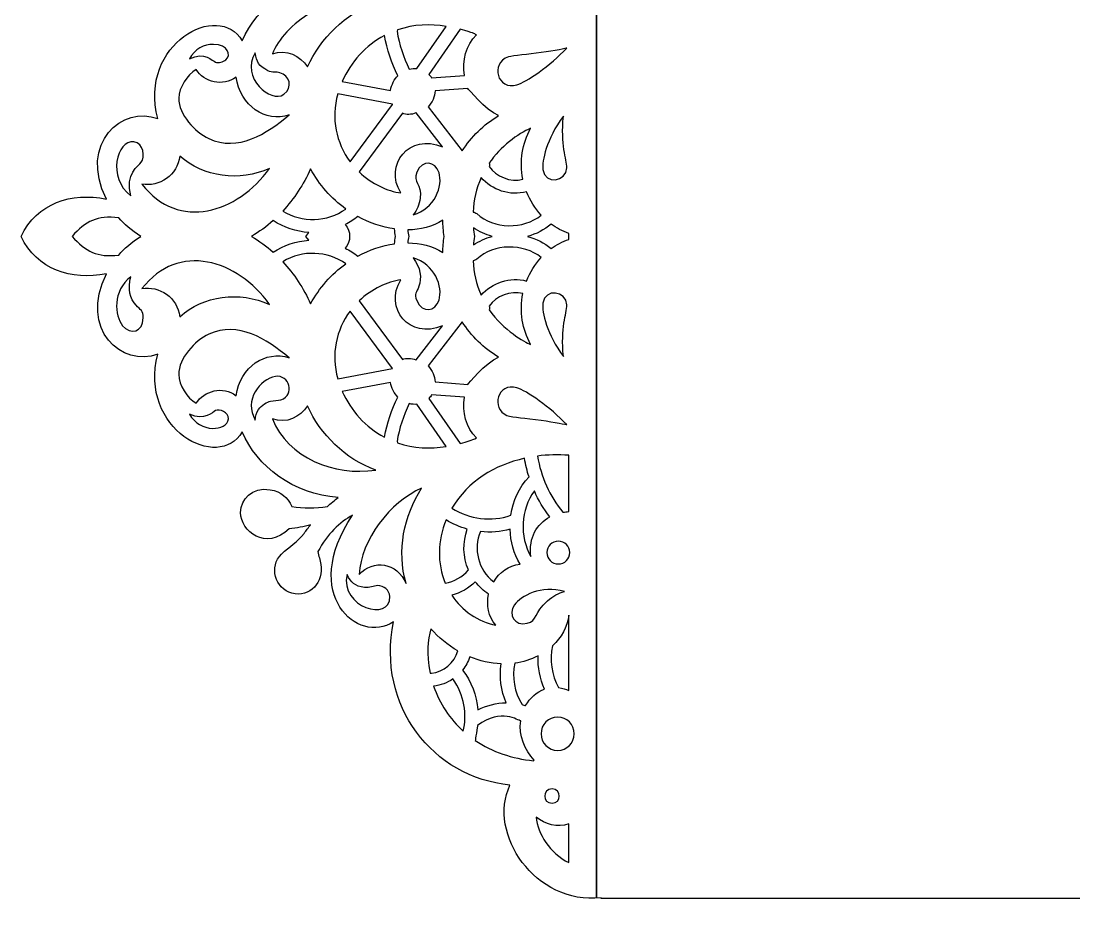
# Model space of a CAD drawing. Header units: millimetres. Extents: x -141 to 141, y -90 to 90.
# Drawn here: x -141.3 to 0.1, y -89.8 to 28.9 of the extents above; entities that cross this region are included whole.
import ezdxf
from ezdxf.lldxf.tags import DXFTag

# ---------------------------------------------------------------- set-up
doc = ezdxf.new("R2010")
doc.units = ezdxf.units.MM
doc.header["$MEASUREMENT"] = 0
doc.layers.add('layer 1', color=7, linetype='Continuous')
tags = doc.linetypes.add('New Line1', pattern=[5, 2.5, -2.5]).pattern_tags.tags
tags[6:7] = [DXFTag(74, 4), DXFTag(75, 0), DXFTag(340, '0'), DXFTag(46, 1.0), DXFTag(50, 0.0), DXFTag(44, 0.0), DXFTag(45, 0.0)]
tags[4:5] = [DXFTag(74, 4), DXFTag(75, 0), DXFTag(340, '0'), DXFTag(46, 1.0), DXFTag(50, 0.0), DXFTag(44, 0.0), DXFTag(45, 0.0)]

msp = doc.modelspace()

# ---------------------------------------------------------------- linework, layer by layer
at = {"layer": 'layer 1', "color": 250}
for points, knots in [([(130.0057, 5.0094), (133.7846, 12.5674), (127.81, 17.6449), (123.1159, 15.808), (123.1159, 15.808), (125.7325, 25.9059), (114.9033, 31.6936), (111.7847, 26.2537), (111.7847, 26.2537), (109.7911, 30.8843), (104.9059, 34.6583), (98.873, 35.0626), (98.873, 35.0626), (99.3881, 35.4401), (99.8784, 35.8563), (100.3441, 36.2832), (100.3441, 36.2832), (101.9351, 36.5196), (103.5685, 36.5407), (105.1031, 36.2585), (105.1031, 36.2585), (105.7487, 35.0308), (106.4542, 34.2794), (108.0276, 34.0254), (108.0276, 34.0254), (112.1974, 33.3516), (113.5662, 38.6609), (109.7421, 40.259), (109.7421, 40.259), (109.5304, 40.3507), (109.3223, 40.4389), (109.1106, 40.5271), (109.1106, 40.5271), (108.0558, 40.9681), (106.6447, 40.4248), (105.8898, 39.6734), (105.8898, 39.6734), (105.7487, 39.5358), (105.6111, 39.3982), (105.4735, 39.2642), (105.4735, 39.2642), (104.4681, 39.1583), (103.505, 38.9925), (102.5913, 38.7421), (102.5913, 38.7421), (102.8876, 39.116), (103.1769, 39.497), (103.4591, 39.8815), (103.4591, 39.8815), (104.3376, 41.0633), (105.4488, 41.6278), (106.5001, 42.6579), (106.5001, 42.6579), (108.1969, 44.323), (107.382, 47.3004), (105.1101, 47.9249), (105.1101, 47.9249), (102.6619, 48.5987), (100.7851, 46.3515), (101.2366, 44.0478), (101.2366, 44.0478), (101.3495, 43.4693), (101.4836, 42.9013), (101.6071, 42.3263), (101.6071, 42.3263), (100.3773, 39.9891), (98.6592, 38.3466), (96.9821, 37.4579), (96.9821, 37.4579), (103.9661, 47.9954), (96.3295, 54.9966), (91.4682, 51.756), (91.4682, 51.756), (93.7278, 63.0548), (86.1945, 72.6877), (75.8225, 73.6847), (75.8225, 73.6847), (78.8268, 80.1292), (72.5417, 89.7812), (63.5917, 88.833), (63.5917, 88.833), (63.5917, 88.833), (63.5917, 88.9), (63.5917, 88.9), (63.5917, 88.9), (63.5917, 88.9), (-63.4083, 88.9), (-63.4083, 88.9), (-63.4083, 88.9), (-63.4083, 88.9), (-63.4083, 88.833), (-63.4083, 88.833), (-63.4083, 88.833), (-72.4334, 89.789), (-78.6102, 80.0587), (-75.6391, 73.6847), (-75.6391, 73.6847), (-86.1522, 72.674), (-93.52, 62.932), (-91.2848, 51.756), (-91.2848, 51.756), (-96.0656, 54.9427), (-103.8546, 48.1037), (-96.7987, 37.4579), (-96.7987, 37.4579), (-98.4747, 38.3462), (-100.1917, 39.9852), (-101.4236, 42.3263), (-101.4236, 42.3263), (-101.3001, 42.9013), (-101.1661, 43.4693), (-101.0532, 44.0478), (-101.0532, 44.0478), (-100.6016, 46.3515), (-102.4784, 48.5987), (-104.9267, 47.9249), (-104.9267, 47.9249), (-107.1985, 47.3004), (-108.0135, 44.323), (-106.3166, 42.6579), (-106.3166, 42.6579), (-105.2654, 41.6278), (-104.1541, 41.0633), (-103.2757, 39.8815), (-103.2757, 39.8815), (-102.9935, 39.497), (-102.7042, 39.116), (-102.4079, 38.7421), (-102.4079, 38.7421), (-103.3216, 38.9925), (-104.2846, 39.1583), (-105.2901, 39.2642), (-105.2901, 39.2642), (-105.4276, 39.3982), (-105.5652, 39.5358), (-105.7063, 39.6734), (-105.7063, 39.6734), (-106.4613, 40.4248), (-107.8724, 40.9681), (-108.9272, 40.5271), (-108.9272, 40.5271), (-113.9075, 38.4517), (-111.7388, 33.3961), (-107.8442, 34.0254), (-107.8442, 34.0254), (-106.2708, 34.2794), (-105.5652, 35.0308), (-104.9196, 36.2585), (-104.9196, 36.2585), (-103.3851, 36.5407), (-101.7517, 36.5196), (-100.1607, 36.2832), (-100.1607, 36.2832), (-99.695, 35.8563), (-99.2046, 35.4401), (-98.6896, 35.0626), (-98.6896, 35.0626), (-104.7009, 34.6597), (-109.6008, 30.9005), (-111.6013, 26.2537), (-111.6013, 26.2537), (-114.7214, 31.6957), (-125.5491, 25.9076), (-122.9324, 15.808), (-122.9324, 15.808), (-127.6187, 17.6421), (-133.6062, 12.5769), (-129.8222, 5.0094), (-129.8222, 5.0094), (-134.5828, 5.9616), (-139.1047, 4.475), (-141.2875, 0), (-141.2875, 0), (-139.0913, -4.4866), (-134.5714, -5.9595), (-129.8222, -5.0094), (-129.8222, -5.0094), (-133.5906, -12.5462), (-127.6464, -17.653), (-122.9324, -15.808), (-122.9324, -15.808), (-125.5485, -25.9059), (-114.7203, -31.6939), (-111.6013, -26.2537), (-111.6013, -26.2537), (-109.6141, -30.8702), (-104.7394, -34.6569), (-98.6896, -35.0626), (-98.6896, -35.0626), (-99.2046, -35.4401), (-99.695, -35.8563), (-100.1607, -36.2832), (-100.1607, -36.2832), (-101.7517, -36.5196), (-103.3851, -36.5407), (-104.9196, -36.2585), (-104.9196, -36.2585), (-105.5652, -35.0308), (-106.2708, -34.2794), (-107.8442, -34.0254), (-107.8442, -34.0254), (-110.3026, -33.6282), (-111.7874, -35.3106), (-111.8084, -37.0861), (-111.8084, -37.0861), (-111.8377, -39.5679), (-108.3987, -42.2942), (-105.2901, -39.2642), (-105.2901, -39.2642), (-104.2846, -39.1583), (-103.3216, -38.9925), (-102.4079, -38.7421), (-102.4079, -38.7421), (-102.7042, -39.116), (-102.9935, -39.497), (-103.2757, -39.8815), (-103.2757, -39.8815), (-104.1541, -41.0633), (-105.2654, -41.6278), (-106.3166, -42.6579), (-106.3166, -42.6579), (-108.0135, -44.323), (-107.1985, -47.3004), (-104.9267, -47.9249), (-104.9267, -47.9249), (-102.4784, -48.5987), (-100.6016, -46.3515), (-101.0532, -44.0478), (-101.0532, -44.0478), (-101.1661, -43.4693), (-101.3001, -42.9013), (-101.4236, -42.3263), (-101.4236, -42.3263), (-100.1938, -39.9895), (-98.4751, -38.3466), (-96.7987, -37.4579), (-96.7987, -37.4579), (-103.8652, -48.1199), (-96.037, -54.9246), (-91.2848, -51.756), (-91.2848, -51.756), (-93.5454, -63.0583), (-86.0086, -72.6881), (-75.6391, -73.6847), (-75.6391, -73.6847), (-78.6959, -80.2429), (-72.245, -89.7693), (-63.4083, -88.833), (-63.4083, -88.833), (-63.4083, -88.833), (-63.4083, -88.9), (-63.4083, -88.9), (-63.4083, -88.9), (-63.4083, -88.9), (63.5917, -88.9), (63.5917, -88.9), (63.5917, -88.9), (63.5917, -88.9), (63.5917, -88.833), (63.5917, -88.833), (63.5917, -88.833), (72.5745, -89.7847), (78.8137, -80.1025), (75.8225, -73.6847), (75.8225, -73.6847), (86.336, -72.6743), (93.7031, -62.9324), (91.4682, -51.756), (91.4682, -51.756), (96.2466, -54.942), (104.0391, -48.1058), (96.9821, -37.4579), (96.9821, -37.4579), (98.6582, -38.3466), (100.3752, -39.9856), (101.6071, -42.3263), (101.6071, -42.3263), (101.4836, -42.9013), (101.3495, -43.4693), (101.2366, -44.0478), (101.2366, -44.0478), (100.7851, -46.3515), (102.6619, -48.5987), (105.1101, -47.9249), (105.1101, -47.9249), (107.382, -47.3004), (108.1969, -44.323), (106.5001, -42.6579), (106.5001, -42.6579), (105.4488, -41.6278), (104.3376, -41.0633), (103.4591, -39.8815), (103.4591, -39.8815), (103.1769, -39.497), (102.8876, -39.116), (102.5913, -38.7421), (102.5913, -38.7421), (103.505, -38.9925), (104.4681, -39.1583), (105.4735, -39.2642), (105.4735, -39.2642), (105.6111, -39.3982), (105.7487, -39.5358), (105.8898, -39.6734), (105.8898, -39.6734), (106.6447, -40.4248), (108.0558, -40.9681), (109.1106, -40.5271), (109.1106, -40.5271), (109.3223, -40.4389), (109.5304, -40.3507), (109.7421, -40.259), (109.7421, -40.259), (113.5662, -38.6609), (112.1974, -33.3516), (108.0276, -34.0254), (108.0276, -34.0254), (106.4542, -34.2794), (105.7487, -35.0308), (105.1031, -36.2585), (105.1031, -36.2585), (103.5685, -36.5407), (101.9351, -36.5196), (100.3441, -36.2832), (100.3441, -36.2832), (99.8784, -35.8563), (99.3881, -35.4401), (98.873, -35.0626), (98.873, -35.0626), (104.8953, -34.6587), (109.7876, -30.8927), (111.7847, -26.2537), (111.7847, -26.2537), (114.9142, -31.713), (125.7237, -25.8727), (123.1159, -15.808), (123.1159, -15.808), (127.8033, -17.6428), (133.7889, -12.5758), (130.0057, -5.0094), (130.0057, -5.0094), (134.802, -5.969), (139.2975, -4.4559), (141.4709, 0), (141.4709, 0), (139.2798, 4.4753), (134.7354, 5.9552), (130.0057, 5.0094)], [0, 0, 0, 0, 0.01136364, 0.01136364, 0.01136364, 0.01136364, 0.02272727, 0.02272727, 0.02272727, 0.02272727, 0.03409091, 0.03409091, 0.03409091, 0.03409091, 0.04545455, 0.04545455, 0.04545455, 0.04545455, 0.05681818, 0.05681818, 0.05681818, 0.05681818, 0.06818182, 0.06818182, 0.06818182, 0.06818182, 0.07954545, 0.07954545, 0.07954545, 0.07954545, 0.09090909, 0.09090909, 0.09090909, 0.09090909, 0.10227273, 0.10227273, 0.10227273, 0.10227273, 0.11363636, 0.11363636, 0.11363636, 0.11363636, 0.125, 0.125, 0.125, 0.125, 0.13636364, 0.13636364, 0.13636364, 0.13636364, 0.14772727, 0.14772727, 0.14772727, 0.14772727, 0.15909091, 0.15909091, 0.15909091, 0.15909091, 0.17045455, 0.17045455, 0.17045455, 0.17045455, 0.18181818, 0.18181818, 0.18181818, 0.18181818, 0.19318182, 0.19318182, 0.19318182, 0.19318182, 0.20454545, 0.20454545, 0.20454545, 0.20454545, 0.21590909, 0.21590909, 0.21590909, 0.21590909, 0.22727273, 0.22727273, 0.22727273, 0.22727273, 0.23863636, 0.23863636, 0.23863636, 0.23863636, 0.25, 0.25, 0.25, 0.25, 0.26136364, 0.26136364, 0.26136364, 0.26136364, 0.27272727, 0.27272727, 0.27272727, 0.27272727, 0.28409091, 0.28409091, 0.28409091, 0.28409091, 0.29545455, 0.29545455, 0.29545455, 0.29545455, 0.30681818, 0.30681818, 0.30681818, 0.30681818, 0.31818182, 0.31818182, 0.31818182, 0.31818182, 0.32954545, 0.32954545, 0.32954545, 0.32954545, 0.34090909, 0.34090909, 0.34090909, 0.34090909, 0.35227273, 0.35227273, 0.35227273, 0.35227273, 0.36363636, 0.36363636, 0.36363636, 0.36363636, 0.375, 0.375, 0.375, 0.375, 0.38636364, 0.38636364, 0.38636364, 0.38636364, 0.39772727, 0.39772727, 0.39772727, 0.39772727, 0.40909091, 0.40909091, 0.40909091, 0.40909091, 0.42045455, 0.42045455, 0.42045455, 0.42045455, 0.43181818, 0.43181818, 0.43181818, 0.43181818, 0.44318182, 0.44318182, 0.44318182, 0.44318182, 0.45454545, 0.45454545, 0.45454545, 0.45454545, 0.46590909, 0.46590909, 0.46590909, 0.46590909, 0.47727273, 0.47727273, 0.47727273, 0.47727273, 0.48863636, 0.48863636, 0.48863636, 0.48863636, 0.5, 0.5, 0.5, 0.5, 0.51136364, 0.51136364, 0.51136364, 0.51136364, 0.52272727, 0.52272727, 0.52272727, 0.52272727, 0.53409091, 0.53409091, 0.53409091, 0.53409091, 0.54545455, 0.54545455, 0.54545455, 0.54545455, 0.55681818, 0.55681818, 0.55681818, 0.55681818, 0.56818182, 0.56818182, 0.56818182, 0.56818182, 0.57954545, 0.57954545, 0.57954545, 0.57954545, 0.59090909, 0.59090909, 0.59090909, 0.59090909, 0.60227273, 0.60227273, 0.60227273, 0.60227273, 0.61363636, 0.61363636, 0.61363636, 0.61363636, 0.625, 0.625, 0.625, 0.625, 0.63636364, 0.63636364, 0.63636364, 0.63636364, 0.64772727, 0.64772727, 0.64772727, 0.64772727, 0.65909091, 0.65909091, 0.65909091, 0.65909091, 0.67045455, 0.67045455, 0.67045455, 0.67045455, 0.68181818, 0.68181818, 0.68181818, 0.68181818, 0.69318182, 0.69318182, 0.69318182, 0.69318182, 0.70454545, 0.70454545, 0.70454545, 0.70454545, 0.71590909, 0.71590909, 0.71590909, 0.71590909, 0.72727273, 0.72727273, 0.72727273, 0.72727273, 0.73863636, 0.73863636, 0.73863636, 0.73863636, 0.75, 0.75, 0.75, 0.75, 0.76136364, 0.76136364, 0.76136364, 0.76136364, 0.77272727, 0.77272727, 0.77272727, 0.77272727, 0.78409091, 0.78409091, 0.78409091, 0.78409091, 0.79545455, 0.79545455, 0.79545455, 0.79545455, 0.80681818, 0.80681818, 0.80681818, 0.80681818, 0.81818182, 0.81818182, 0.81818182, 0.81818182, 0.82954545, 0.82954545, 0.82954545, 0.82954545, 0.84090909, 0.84090909, 0.84090909, 0.84090909, 0.85227273, 0.85227273, 0.85227273, 0.85227273, 0.86363636, 0.86363636, 0.86363636, 0.86363636, 0.875, 0.875, 0.875, 0.875, 0.88636364, 0.88636364, 0.88636364, 0.88636364, 0.89772727, 0.89772727, 0.89772727, 0.89772727, 0.90909091, 0.90909091, 0.90909091, 0.90909091, 0.92045455, 0.92045455, 0.92045455, 0.92045455, 0.93181818, 0.93181818, 0.93181818, 0.93181818, 0.94318182, 0.94318182, 0.94318182, 0.94318182, 0.95454545, 0.95454545, 0.95454545, 0.95454545, 0.96590909, 0.96590909, 0.96590909, 0.96590909, 0.97727273, 0.97727273, 0.97727273, 0.97727273, 1, 1, 1, 1]), ([(-102.3197, 30.039), (-99.4629, 31.5613), (-95.7742, 31.7126), (-93.659, 31.3796), (-93.659, 31.3796), (-97.7896, 29.9043), (-101.0659, 26.6291), (-102.8277, 22.7471), (-102.8277, 22.7471), (-103.8049, 24.2782), (-105.6711, 25.2166), (-107.5337, 24.5075), (-107.5337, 24.5075), (-106.7683, 26.4238), (-104.854, 28.6875), (-102.3197, 30.039)], [0, 0, 0, 0, 0.2, 0.2, 0.2, 0.2, 0.4, 0.4, 0.4, 0.4, 0.6, 0.6, 0.6, 0.6, 1, 1, 1, 1]), ([(-90.7415, 27.7213), (-88.5155, 28.4833), (-86.3424, 28.5503), (-84.1975, 28.2046), (-84.1975, 28.2046), (-84.1975, 28.2046), (-88.1239, 22.5531), (-88.1239, 22.5531), (-88.1239, 22.5531), (-88.4696, 22.5813), (-88.8224, 22.5496), (-89.1611, 22.4614), (-89.1611, 22.4614), (-89.9583, 24.063), (-90.5087, 25.7845), (-90.7979, 27.5378), (-90.7979, 27.5378), (-90.7979, 27.5378), (-90.7415, 27.7213), (-90.7415, 27.7213)], [0, 0, 0, 0, 0.16666667, 0.16666667, 0.16666667, 0.16666667, 0.33333333, 0.33333333, 0.33333333, 0.33333333, 0.5, 0.5, 0.5, 0.5, 0.66666667, 0.66666667, 0.66666667, 0.66666667, 1, 1, 1, 1]), ([(-90.6921, 21.5724), (-91.1359, 21.1293), (-91.5571, 20.3817), (-91.6869, 19.6039), (-91.6869, 19.6039), (-91.6869, 19.6039), (-98.1534, 20.8104), (-98.1534, 20.8104), (-98.1534, 20.8104), (-97.0174, 23.4209), (-95.0278, 25.6434), (-92.4913, 26.9699), (-92.4913, 26.9699), (-92.1597, 25.0966), (-91.5494, 23.2692), (-90.6921, 21.5724)], [0, 0, 0, 0, 0.2, 0.2, 0.2, 0.2, 0.4, 0.4, 0.4, 0.4, 0.6, 0.6, 0.6, 0.6, 1, 1, 1, 1]), ([(-81.7492, 21.6076), (-81.7492, 21.6076), (-86.1589, 21.2866), (-86.1589, 21.2866), (-86.1589, 21.2866), (-86.2647, 21.4559), (-86.3847, 21.6112), (-86.5223, 21.7593), (-86.5223, 21.7593), (-86.5223, 21.7593), (-82.3172, 27.8095), (-82.3172, 27.8095), (-82.3172, 27.8095), (-80.4443, 27.3135), (-80.4933, 27.238), (-80.1405, 27.0616), (-80.1405, 27.0616), (-81.5234, 25.6999), (-82.0843, 23.5867), (-81.7492, 21.6076)], [0, 0, 0, 0, 0.16666667, 0.16666667, 0.16666667, 0.16666667, 0.33333333, 0.33333333, 0.33333333, 0.33333333, 0.5, 0.5, 0.5, 0.5, 0.66666667, 0.66666667, 0.66666667, 0.66666667, 1, 1, 1, 1]), ([(-115.4654, 25.7799), (-113.467, 25.7679), (-113.0288, 24.3381), (-113.7779, 23.7141), (-113.7779, 23.7141), (-114.1195, 23.429), (-114.7917, 23.2332), (-115.1894, 23.4019), (-115.1894, 23.4019), (-115.5803, 23.5719), (-116.6457, 24.8518), (-118.6578, 23.8559), (-118.6578, 23.8559), (-118.0024, 25.1481), (-116.6894, 25.8046), (-115.4654, 25.7799)], [0, 0, 0, 0, 0.2, 0.2, 0.2, 0.2, 0.4, 0.4, 0.4, 0.4, 0.6, 0.6, 0.6, 0.6, 1, 1, 1, 1]), ([(-109.8412, 24.6595), (-109.6934, 23.4061), (-109.3613, 22.8646), (-108.1536, 22.25), (-108.1536, 22.25), (-107.5461, 21.9601), (-106.98, 22.0948), (-106.5441, 21.9848), (-106.5441, 21.9848), (-105.2124, 21.6673), (-104.7514, 19.9912), (-105.9889, 19.0782), (-105.9889, 19.0782), (-107.7487, 17.8022), (-111.8463, 21.3201), (-109.8412, 24.6595)], [0, 0, 0, 0, 0.2, 0.2, 0.2, 0.2, 0.4, 0.4, 0.4, 0.4, 0.6, 0.6, 0.6, 0.6, 1, 1, 1, 1]), ([(-74.6965, 20.3426), (-77.3112, 19.546), (-78.3742, 23.2459), (-75.8426, 24.1053), (-75.8426, 24.1053), (-75.1558, 24.3078), (-73.2222, 24.4316), (-71.429, 24.6909), (-71.429, 24.6909), (-69.6383, 24.9305), (-68.0011, 25.2776), (-68.0011, 25.2776), (-68.0011, 25.2776), (-70.2282, 22.9464), (-73.4572, 20.7059), (-74.6965, 20.3426)], [0, 0, 0, 0, 0.2, 0.2, 0.2, 0.2, 0.4, 0.4, 0.4, 0.4, 0.6, 0.6, 0.6, 0.6, 1, 1, 1, 1]), ([(-117.7819, 22.412), (-116.7448, 20.7433), (-114.1801, 20.0237), (-112.402, 21.3995), (-112.402, 21.3995), (-111.8842, 17.5415), (-108.4582, 15.2425), (-105.2901, 16.3054), (-105.2901, 16.3054), (-108.3699, 13.7442), (-112.1128, 11.3136), (-116.0885, 13.141), (-116.0885, 13.141), (-117.9371, 13.9912), (-120.1631, 16.3759), (-120.1102, 18.5526), (-120.1102, 18.5526), (-120.0784, 19.9845), (-118.9838, 21.7135), (-117.7819, 22.412)], [0, 0, 0, 0, 0.16666667, 0.16666667, 0.16666667, 0.16666667, 0.33333333, 0.33333333, 0.33333333, 0.33333333, 0.5, 0.5, 0.5, 0.5, 0.66666667, 0.66666667, 0.66666667, 0.66666667, 1, 1, 1, 1]), ([(-85.7003, 19.5509), (-85.7003, 19.5509), (-81.2871, 19.872), (-81.2871, 19.872), (-81.2871, 19.872), (-81.2871, 19.872), (-78.9622, 16.9651), (-77.1701, 16.2137), (-77.1701, 16.2137), (-79.1796, 15.0079), (-80.845, 13.3629), (-82.0561, 11.4688), (-82.0561, 11.4688), (-82.0561, 11.4688), (-86.6352, 17.4061), (-86.6352, 17.4061), (-86.6352, 17.4061), (-86.0577, 17.9733), (-85.7116, 18.7635), (-85.7003, 19.5509)], [0, 0, 0, 0, 0.16666667, 0.16666667, 0.16666667, 0.16666667, 0.33333333, 0.33333333, 0.33333333, 0.33333333, 0.5, 0.5, 0.5, 0.5, 0.66666667, 0.66666667, 0.66666667, 0.66666667, 1, 1, 1, 1]), ([(-91.4224, 17.7518), (-91.4153, 17.7447), (-91.4118, 17.7377), (-91.4082, 17.7271), (-91.4082, 17.7271), (-91.4082, 17.7271), (-97.0986, 10.0259), (-97.0986, 10.0259), (-97.0986, 10.0259), (-98.975, 12.5769), (-99.6982, 15.7984), (-98.7531, 19.1206), (-98.7531, 19.1206), (-98.7531, 19.1206), (-91.4224, 17.7518), (-91.4224, 17.7518)], [0, 0, 0, 0, 0.2, 0.2, 0.2, 0.2, 0.4, 0.4, 0.4, 0.4, 0.6, 0.6, 0.6, 0.6, 1, 1, 1, 1]), ([(-84.7019, 12.005), (-89.1282, 13.9506), (-92.6296, 9.5716), (-90.2829, 5.842), (-90.2829, 5.842), (-92.0295, 6.0597), (-94.2128, 7.0422), (-95.9026, 8.6678), (-95.9026, 8.6678), (-95.9026, 8.6678), (-90.0853, 16.5382), (-90.0853, 16.5382), (-90.0853, 16.5382), (-89.5315, 16.323), (-88.8929, 16.316), (-88.2756, 16.5735), (-88.2756, 16.5735), (-88.265, 16.577), (-88.2509, 16.5841), (-88.2403, 16.5947), (-88.2403, 16.5947), (-88.2403, 16.5947), (-84.7019, 12.005), (-84.7019, 12.005)], [0, 0, 0, 0, 0.14285714, 0.14285714, 0.14285714, 0.14285714, 0.28571429, 0.28571429, 0.28571429, 0.28571429, 0.42857143, 0.42857143, 0.42857143, 0.42857143, 0.57142857, 0.57142857, 0.57142857, 0.57142857, 0.71428571, 0.71428571, 0.71428571, 0.71428571, 1, 1, 1, 1]), ([(-68.0011, 9.1885), (-68.0628, 7.3716), (-70.9203, 6.8771), (-71.2184, 8.9796), (-71.2184, 8.9796), (-71.3472, 10.0676), (-70.7933, 13.0528), (-68.4636, 16.1301), (-68.4636, 16.1301), (-68.8358, 12.2523), (-68.0395, 10.4232), (-68.0011, 9.1885)], [0, 0, 0, 0, 0.25, 0.25, 0.25, 0.25, 0.5, 0.5, 0.5, 0.5, 1, 1, 1, 1]), ([(-78.4225, 9.8566), (-76.9588, 11.9856), (-74.5158, 13.8405), (-72.8768, 14.5098), (-72.8768, 14.5098), (-73.9803, 12.4859), (-74.3797, 10.0718), (-73.8999, 7.687), (-73.8999, 7.687), (-75.5541, 7.2249), (-77.4919, 8.0162), (-78.4366, 9.3733), (-78.4366, 9.3733), (-78.3872, 9.5321), (-78.3802, 9.6979), (-78.4225, 9.8566)], [0, 0, 0, 0, 0.2, 0.2, 0.2, 0.2, 0.4, 0.4, 0.4, 0.4, 0.6, 0.6, 0.6, 0.6, 1, 1, 1, 1]), ([(-126.1462, 12.7085), (-124.792, 12.5861), (-124.6167, 10.5608), (-125.1434, 9.9572), (-125.1434, 9.9572), (-125.4815, 9.5342), (-127.3853, 8.3347), (-126.5524, 5.4367), (-126.5524, 5.4367), (-129.7763, 7.886), (-128.4456, 12.9374), (-126.1462, 12.7085)], [0, 0, 0, 0, 0.25, 0.25, 0.25, 0.25, 0.5, 0.5, 0.5, 0.5, 1, 1, 1, 1]), ([(-119.9691, 10.7879), (-116.8271, 7.9199), (-111.9185, 7.3201), (-107.936, 9.1334), (-107.936, 9.1334), (-112.1824, 3.132), (-120.148, 0.6442), (-125.0563, 7.0168), (-125.0563, 7.0168), (-122.7596, 6.5687), (-120.2655, 8.2197), (-119.9691, 10.7879)], [0, 0, 0, 0, 0.25, 0.25, 0.25, 0.25, 0.5, 0.5, 0.5, 0.5, 1, 1, 1, 1]), ([(-88.1468, 8.6064), (-87.3601, 10.4295), (-85.6551, 10.0725), (-85.1623, 8.5542), (-85.1623, 8.5542), (-84.624, 6.8118), (-85.7116, 3.6848), (-88.6499, 2.8896), (-88.6499, 2.8896), (-88.1426, 3.5366), (-87.7831, 4.2393), (-87.6931, 5.1195), (-87.6931, 5.1195), (-87.4582, 7.1138), (-88.7201, 7.233), (-88.1468, 8.6064)], [0, 0, 0, 0, 0.2, 0.2, 0.2, 0.2, 0.4, 0.4, 0.4, 0.4, 0.6, 0.6, 0.6, 0.6, 1, 1, 1, 1]), ([(-97.663, 3.6759), (-100.2358, 1.9071), (-103.5138, 1.8179), (-106.1508, 3.3973), (-106.1508, 3.3973), (-104.6233, 5.0483), (-103.3604, 6.9779), (-102.4043, 9.0523), (-102.4043, 9.0523), (-101.2543, 6.9356), (-99.6315, 5.0871), (-97.663, 3.6759)], [0, 0, 0, 0, 0.25, 0.25, 0.25, 0.25, 0.5, 0.5, 0.5, 0.5, 1, 1, 1, 1]), ([(-80.1017, 3.0515), (-80.2428, 3.1821), (-80.4192, 3.2526), (-80.5991, 3.2703), (-80.5991, 3.2703), (-80.5215, 4.8578), (-80.1582, 6.4311), (-79.5161, 7.8881), (-79.5161, 7.8881), (-78.0859, 6.2406), (-75.6183, 5.3679), (-73.4095, 5.9937), (-73.4095, 5.9937), (-72.9544, 4.826), (-72.2877, 3.7465), (-71.434, 2.8363), (-71.434, 2.8363), (-73.8858, 0.9066), (-77.7593, 0.949), (-80.1017, 3.0515)], [0, 0, 0, 0, 0.16666667, 0.16666667, 0.16666667, 0.16666667, 0.33333333, 0.33333333, 0.33333333, 0.33333333, 0.5, 0.5, 0.5, 0.5, 0.66666667, 0.66666667, 0.66666667, 0.66666667, 1, 1, 1, 1]), ([(-134.433, 0), (-132.6414, 2.0387), (-131.056, 2.8501), (-128.1642, 2.5047), (-128.1642, 2.5047), (-127.4568, 1.6626), (-126.4366, 0.7581), (-125.2185, 0), (-125.2185, 0), (-126.4336, -0.7567), (-127.456, -1.6619), (-128.1642, -2.5047), (-128.1642, -2.5047), (-131.0528, -2.8497), (-132.6393, -2.0412), (-134.433, 0)], [0, 0, 0, 0, 0.2, 0.2, 0.2, 0.2, 0.4, 0.4, 0.4, 0.4, 0.6, 0.6, 0.6, 0.6, 1, 1, 1, 1]), ([(-102.6442, 0.5256), (-102.6442, 0.5256), (-103.0358, 0), (-103.0358, 0), (-103.0358, 0), (-103.0358, 0), (-102.6442, -0.5256), (-102.6442, -0.5256), (-102.6442, -0.5256), (-104.3446, -0.6209), (-106.0167, -1.1783), (-107.4385, -2.1202), (-107.4385, -2.1202), (-108.3381, -1.3159), (-109.3082, -0.6032), (-110.3453, 0), (-110.3453, 0), (-109.3082, 0.6033), (-108.3381, 1.3159), (-107.4385, 2.1202), (-107.4385, 2.1202), (-106.0167, 1.1783), (-104.3446, 0.6209), (-102.6442, 0.5256)], [0, 0, 0, 0, 0.14285714, 0.14285714, 0.14285714, 0.14285714, 0.28571429, 0.28571429, 0.28571429, 0.28571429, 0.42857143, 0.42857143, 0.42857143, 0.42857143, 0.57142857, 0.57142857, 0.57142857, 0.57142857, 0.71428571, 0.71428571, 0.71428571, 0.71428571, 1, 1, 1, 1]), ([(-97.7477, 1.5804), (-97.1515, 1.8874), (-96.587, 2.2472), (-96.0684, 2.6705), (-96.0684, 2.6705), (-94.5085, 1.8048), (-92.8603, 1.2256), (-91.1296, 0.9913), (-91.1296, 0.9913), (-91.1154, 0.6597), (-91.0766, 0.3281), (-91.0202, 0), (-91.0202, 0), (-91.0766, -0.3281), (-91.1154, -0.6597), (-91.1296, -0.9913), (-91.1296, -0.9913), (-92.8532, -1.2248), (-94.5018, -1.8013), (-96.0684, -2.6705), (-96.0684, -2.6705), (-96.587, -2.2472), (-97.1515, -1.8874), (-97.7477, -1.5804), (-97.7477, -1.5804), (-96.9765, -0.6745), (-96.9747, 0.6724), (-97.7477, 1.5804)], [0, 0, 0, 0, 0.125, 0.125, 0.125, 0.125, 0.25, 0.25, 0.25, 0.25, 0.375, 0.375, 0.375, 0.375, 0.5, 0.5, 0.5, 0.5, 0.625, 0.625, 0.625, 0.625, 0.75, 0.75, 0.75, 0.75, 1, 1, 1, 1]), ([(-89.3551, -0.8714), (-89.3339, -0.5786), (-89.2881, -0.2857), (-89.221, 0), (-89.221, 0), (-89.2881, 0.2858), (-89.3339, 0.5786), (-89.3551, 0.8714), (-89.3551, 0.8714), (-87.69, 0.8855), (-86.0531, 1.2771), (-84.6631, 2.1731), (-84.6631, 2.1731), (-84.649, 1.4464), (-84.5891, 0.7197), (-84.4832, 0), (-84.4832, 0), (-84.5891, -0.7197), (-84.649, -1.4464), (-84.6631, -2.1731), (-84.6631, -2.1731), (-86.0531, -1.2771), (-87.69, -0.8855), (-89.3551, -0.8714)], [0, 0, 0, 0, 0.14285714, 0.14285714, 0.14285714, 0.14285714, 0.28571429, 0.28571429, 0.28571429, 0.28571429, 0.42857143, 0.42857143, 0.42857143, 0.42857143, 0.57142857, 0.57142857, 0.57142857, 0.57142857, 0.71428571, 0.71428571, 0.71428571, 0.71428571, 1, 1, 1, 1]), ([(-70.1005, -1.6475), (-71.0212, -0.8643), (-72.1148, -0.314), (-73.2825, 0), (-73.2825, 0), (-72.1148, 0.314), (-71.0212, 0.8643), (-70.1005, 1.6475), (-70.1005, 1.6475), (-69.3879, 1.1289), (-68.5941, 0.7056), (-67.7333, 0.4057), (-67.7333, 0.4057), (-67.7333, 0.4057), (-67.7333, -0.4057), (-67.7333, -0.4057), (-67.7333, -0.4057), (-68.5941, -0.7056), (-69.3879, -1.1289), (-70.1005, -1.6475)], [0, 0, 0, 0, 0.16666667, 0.16666667, 0.16666667, 0.16666667, 0.33333333, 0.33333333, 0.33333333, 0.33333333, 0.5, 0.5, 0.5, 0.5, 0.66666667, 0.66666667, 0.66666667, 0.66666667, 1, 1, 1, 1]), ([(-80.5497, 1.1571), (-79.7877, 0.6279), (-78.934, 0.2434), (-78.038, 0), (-78.038, 0), (-78.934, -0.2434), (-79.7877, -0.6279), (-80.5497, -1.1571), (-80.5497, -1.1571), (-80.5109, -0.7691), (-80.458, -0.3845), (-80.3839, 0), (-80.3839, 0), (-80.458, 0.3845), (-80.5109, 0.7691), (-80.5497, 1.1571)], [0, 0, 0, 0, 0.2, 0.2, 0.2, 0.2, 0.4, 0.4, 0.4, 0.4, 0.6, 0.6, 0.6, 0.6, 1, 1, 1, 1]), ([(-125.0563, -7.0167), (-120.1787, -0.6844), (-112.1995, -3.108), (-107.936, -9.1334), (-107.936, -9.1334), (-111.9245, -7.3173), (-116.8313, -7.9237), (-119.9691, -10.7879), (-119.9691, -10.7879), (-120.2655, -8.2197), (-122.7596, -6.5687), (-125.0563, -7.0167)], [0, 0, 0, 0, 0.25, 0.25, 0.25, 0.25, 0.5, 0.5, 0.5, 0.5, 1, 1, 1, 1]), ([(-73.4095, -5.9937), (-75.6183, -5.3679), (-78.0859, -6.2406), (-79.5161, -7.8881), (-79.5161, -7.8881), (-80.1582, -6.4311), (-80.5215, -4.8577), (-80.5991, -3.2702), (-80.5991, -3.2702), (-80.4192, -3.2526), (-80.2428, -3.1821), (-80.1017, -3.0515), (-80.1017, -3.0515), (-77.7593, -0.949), (-73.8858, -0.9066), (-71.434, -2.8363), (-71.434, -2.8363), (-72.2877, -3.7465), (-72.9544, -4.826), (-73.4095, -5.9937)], [0, 0, 0, 0, 0.16666667, 0.16666667, 0.16666667, 0.16666667, 0.33333333, 0.33333333, 0.33333333, 0.33333333, 0.5, 0.5, 0.5, 0.5, 0.66666667, 0.66666667, 0.66666667, 0.66666667, 1, 1, 1, 1]), ([(-97.663, -3.6759), (-99.6315, -5.0871), (-101.2543, -6.9356), (-102.4043, -9.0523), (-102.4043, -9.0523), (-103.3604, -6.9779), (-104.6233, -5.0482), (-106.1508, -3.3972), (-106.1508, -3.3972), (-103.462, -1.7872), (-100.1804, -1.9456), (-97.663, -3.6759)], [0, 0, 0, 0, 0.25, 0.25, 0.25, 0.25, 0.5, 0.5, 0.5, 0.5, 1, 1, 1, 1]), ([(-88.6499, -2.8896), (-85.7215, -3.6823), (-84.6222, -6.8065), (-85.1623, -8.5542), (-85.1623, -8.5542), (-85.6551, -10.0725), (-87.3594, -10.4313), (-88.1468, -8.6067), (-88.1468, -8.6067), (-88.5261, -7.6976), (-88.1616, -7.536), (-87.872, -6.6992), (-87.872, -6.6992), (-87.4737, -5.5862), (-87.6247, -4.1973), (-88.6499, -2.8896)], [0, 0, 0, 0, 0.2, 0.2, 0.2, 0.2, 0.4, 0.4, 0.4, 0.4, 0.6, 0.6, 0.6, 0.6, 1, 1, 1, 1]), ([(-127.6561, -11.9966), (-128.769, -10.6341), (-129.0213, -7.3127), (-126.5524, -5.4367), (-126.5524, -5.4367), (-127.0113, -7.034), (-126.6265, -8.3806), (-125.8419, -9.2594), (-125.8419, -9.2594), (-125.2657, -9.9183), (-124.8606, -9.9473), (-124.8707, -10.9238), (-124.8707, -10.9238), (-124.9148, -12.9074), (-126.6275, -13.2196), (-127.6561, -11.9966)], [0, 0, 0, 0, 0.2, 0.2, 0.2, 0.2, 0.4, 0.4, 0.4, 0.4, 0.6, 0.6, 0.6, 0.6, 1, 1, 1, 1]), ([(-90.2829, -5.842), (-92.6285, -9.5702), (-89.1297, -13.9517), (-84.7019, -12.005), (-84.7019, -12.005), (-84.7019, -12.005), (-88.2403, -16.5947), (-88.2403, -16.5947), (-88.2403, -16.5947), (-88.2509, -16.5841), (-88.265, -16.577), (-88.2756, -16.5735), (-88.2756, -16.5735), (-88.8929, -16.316), (-89.5315, -16.323), (-90.0853, -16.5382), (-90.0853, -16.5382), (-90.0853, -16.5382), (-95.9026, -8.6677), (-95.9026, -8.6677), (-95.9026, -8.6677), (-94.2132, -7.0429), (-92.0298, -6.06), (-90.2829, -5.842)], [0, 0, 0, 0, 0.14285714, 0.14285714, 0.14285714, 0.14285714, 0.28571429, 0.28571429, 0.28571429, 0.28571429, 0.42857143, 0.42857143, 0.42857143, 0.42857143, 0.57142857, 0.57142857, 0.57142857, 0.57142857, 0.71428571, 0.71428571, 0.71428571, 0.71428571, 1, 1, 1, 1]), ([(-68.4636, -16.1304), (-70.6847, -13.1964), (-71.3602, -10.1794), (-71.2184, -8.9796), (-71.2184, -8.9796), (-70.9235, -6.9), (-68.0635, -7.3526), (-68.0011, -9.1888), (-68.0011, -9.1888), (-68.0395, -10.4221), (-68.8358, -12.2537), (-68.4636, -16.1304)], [0, 0, 0, 0, 0.25, 0.25, 0.25, 0.25, 0.5, 0.5, 0.5, 0.5, 1, 1, 1, 1]), ([(-78.4366, -9.3733), (-77.4922, -8.0172), (-75.5558, -7.2245), (-73.8999, -7.687), (-73.8999, -7.687), (-74.379, -10.0672), (-73.9824, -12.482), (-72.8768, -14.5098), (-72.8768, -14.5098), (-73.6681, -14.187), (-76.503, -12.6485), (-78.4225, -9.8566), (-78.4225, -9.8566), (-78.3802, -9.6979), (-78.3872, -9.5321), (-78.4366, -9.3733)], [0, 0, 0, 0, 0.2, 0.2, 0.2, 0.2, 0.4, 0.4, 0.4, 0.4, 0.6, 0.6, 0.6, 0.6, 1, 1, 1, 1]), ([(-97.0986, -10.0259), (-97.0986, -10.0259), (-91.4082, -17.7271), (-91.4082, -17.7271), (-91.4082, -17.7271), (-91.4118, -17.7377), (-91.4153, -17.7447), (-91.4224, -17.7553), (-91.4224, -17.7553), (-91.4224, -17.7553), (-98.7531, -19.1206), (-98.7531, -19.1206), (-98.7531, -19.1206), (-99.6985, -15.7984), (-98.975, -12.5776), (-97.0986, -10.0259)], [0, 0, 0, 0, 0.2, 0.2, 0.2, 0.2, 0.4, 0.4, 0.4, 0.4, 0.6, 0.6, 0.6, 0.6, 1, 1, 1, 1]), ([(-112.402, -21.3995), (-114.1801, -20.0237), (-116.7448, -20.7433), (-117.7819, -22.412), (-117.7819, -22.412), (-118.9842, -21.7135), (-120.0784, -19.9842), (-120.1102, -18.5526), (-120.1102, -18.5526), (-120.1631, -16.3759), (-117.9371, -13.9912), (-116.0885, -13.141), (-116.0885, -13.141), (-112.1128, -11.3136), (-108.3699, -13.7442), (-105.2901, -16.3054), (-105.2901, -16.3054), (-108.4375, -15.2499), (-111.8812, -17.52), (-112.402, -21.3995)], [0, 0, 0, 0, 0.16666667, 0.16666667, 0.16666667, 0.16666667, 0.33333333, 0.33333333, 0.33333333, 0.33333333, 0.5, 0.5, 0.5, 0.5, 0.66666667, 0.66666667, 0.66666667, 0.66666667, 1, 1, 1, 1]), ([(-82.0561, -11.4688), (-80.8475, -13.3593), (-79.1834, -15.0058), (-77.1701, -16.2137), (-77.1701, -16.2137), (-78.9622, -16.9651), (-81.2871, -19.872), (-81.2871, -19.872), (-81.2871, -19.872), (-81.2871, -19.872), (-85.7003, -19.5509), (-85.7003, -19.5509), (-85.7003, -19.5509), (-85.7116, -18.765), (-86.0566, -17.9744), (-86.6352, -17.4061), (-86.6352, -17.4061), (-86.6352, -17.4061), (-82.0561, -11.4688), (-82.0561, -11.4688)], [0, 0, 0, 0, 0.16666667, 0.16666667, 0.16666667, 0.16666667, 0.33333333, 0.33333333, 0.33333333, 0.33333333, 0.5, 0.5, 0.5, 0.5, 0.66666667, 0.66666667, 0.66666667, 0.66666667, 1, 1, 1, 1]), ([(-109.406, -23.2361), (-109.7011, -23.6802), (-109.7843, -24.1769), (-109.8412, -24.6595), (-109.8412, -24.6595), (-111.4272, -22.0179), (-109.1802, -19.1548), (-107.1239, -18.8027), (-107.1239, -18.8027), (-105.3218, -18.5399), (-104.3887, -21.2827), (-106.4001, -21.9445), (-106.4001, -21.9445), (-106.8196, -22.0832), (-107.3306, -22.0119), (-107.8139, -22.116), (-107.8139, -22.116), (-108.167, -22.2137), (-109.0229, -22.6515), (-109.406, -23.2361)], [0, 0, 0, 0, 0.16666667, 0.16666667, 0.16666667, 0.16666667, 0.33333333, 0.33333333, 0.33333333, 0.33333333, 0.5, 0.5, 0.5, 0.5, 0.66666667, 0.66666667, 0.66666667, 0.66666667, 1, 1, 1, 1]), ([(-91.6869, -19.6039), (-91.5592, -20.369), (-91.1444, -21.1212), (-90.6921, -21.5724), (-90.6921, -21.5724), (-91.5494, -23.2692), (-92.1597, -25.0966), (-92.4913, -26.9699), (-92.4913, -26.9699), (-95.0278, -25.6434), (-97.0174, -23.4209), (-98.1534, -20.8104), (-98.1534, -20.8104), (-98.1534, -20.8104), (-91.6869, -19.6039), (-91.6869, -19.6039)], [0, 0, 0, 0, 0.2, 0.2, 0.2, 0.2, 0.4, 0.4, 0.4, 0.4, 0.6, 0.6, 0.6, 0.6, 1, 1, 1, 1]), ([(-68.0011, -25.2779), (-68.0011, -25.2779), (-69.6383, -24.9308), (-71.429, -24.6913), (-71.429, -24.6913), (-73.6494, -24.3699), (-75.148, -24.3417), (-76.0529, -24.034), (-76.0529, -24.034), (-78.2606, -23.151), (-77.3095, -19.5474), (-74.6965, -20.3429), (-74.6965, -20.3429), (-73.4529, -20.7073), (-70.2254, -22.9496), (-68.0011, -25.2779)], [0, 0, 0, 0, 0.2, 0.2, 0.2, 0.2, 0.4, 0.4, 0.4, 0.4, 0.6, 0.6, 0.6, 0.6, 1, 1, 1, 1]), ([(-90.7979, -27.5378), (-90.5087, -25.7845), (-89.9583, -24.063), (-89.1611, -22.4614), (-89.1611, -22.4614), (-88.8224, -22.5496), (-88.4696, -22.5813), (-88.1239, -22.5531), (-88.1239, -22.5531), (-88.1239, -22.5531), (-84.1975, -28.2046), (-84.1975, -28.2046), (-84.1975, -28.2046), (-86.3424, -28.5503), (-88.5155, -28.4833), (-90.7415, -27.7213), (-90.7415, -27.7213), (-90.7415, -27.7213), (-90.7979, -27.5378), (-90.7979, -27.5378)], [0, 0, 0, 0, 0.16666667, 0.16666667, 0.16666667, 0.16666667, 0.33333333, 0.33333333, 0.33333333, 0.33333333, 0.5, 0.5, 0.5, 0.5, 0.66666667, 0.66666667, 0.66666667, 0.66666667, 1, 1, 1, 1]), ([(-86.1589, -21.2866), (-86.1589, -21.2866), (-81.7492, -21.6076), (-81.7492, -21.6076), (-81.7492, -21.6076), (-82.0843, -23.5867), (-81.5234, -25.6999), (-80.1405, -27.0616), (-80.1405, -27.0616), (-80.7501, -27.3837), (-81.3735, -27.5597), (-82.3172, -27.8095), (-82.3172, -27.8095), (-82.3172, -27.8095), (-86.5223, -21.7593), (-86.5223, -21.7593), (-86.5223, -21.7593), (-86.3847, -21.6112), (-86.2647, -21.4559), (-86.1589, -21.2866)], [0, 0, 0, 0, 0.16666667, 0.16666667, 0.16666667, 0.16666667, 0.33333333, 0.33333333, 0.33333333, 0.33333333, 0.5, 0.5, 0.5, 0.5, 0.66666667, 0.66666667, 0.66666667, 0.66666667, 1, 1, 1, 1]), ([(-118.6578, -23.8562), (-116.6513, -24.8493), (-115.5422, -23.5553), (-115.1894, -23.4019), (-115.1894, -23.4019), (-114.6777, -23.1853), (-113.3523, -23.556), (-113.4382, -24.5085), (-113.4382, -24.5085), (-113.5751, -26.1959), (-117.3507, -26.4336), (-118.6578, -23.8562)], [0, 0, 0, 0, 0.25, 0.25, 0.25, 0.25, 0.5, 0.5, 0.5, 0.5, 1, 1, 1, 1]), ([(-107.5337, -24.5075), (-105.6711, -25.2166), (-103.8049, -24.2782), (-102.8277, -22.7471), (-102.8277, -22.7471), (-101.0726, -26.6146), (-97.8041, -29.8993), (-93.659, -31.3796), (-93.659, -31.3796), (-99.2618, -32.2619), (-105.4693, -29.676), (-107.5337, -24.5075)], [0, 0, 0, 0, 0.25, 0.25, 0.25, 0.25, 0.5, 0.5, 0.5, 0.5, 1, 1, 1, 1]), ([(-71.9349, -29.4957), (-70.5929, -29.3254), (-69.1691, -29.2844), (-67.7333, -29.404), (-67.7333, -29.404), (-67.7333, -29.404), (-67.7333, -36.957), (-67.7333, -36.957), (-67.7333, -36.957), (-68.005, -36.9746), (-68.2731, -37.0064), (-68.5341, -37.0522), (-68.5341, -37.0522), (-70.3086, -34.8897), (-71.4975, -32.2651), (-71.9349, -29.4957)], [0, 0, 0, 0, 0.2, 0.2, 0.2, 0.2, 0.4, 0.4, 0.4, 0.4, 0.6, 0.6, 0.6, 0.6, 1, 1, 1, 1]), ([(-73.6776, -29.8062), (-73.5436, -30.6529), (-73.3425, -31.4889), (-73.0814, -32.3039), (-73.0814, -32.3039), (-74.422, -33.7114), (-75.2369, -35.5388), (-75.5156, -37.4509), (-75.5156, -37.4509), (-78.1085, -38.3646), (-81.1212, -37.9801), (-83.4284, -36.4913), (-83.4284, -36.4913), (-81.2624, -32.8507), (-77.6464, -30.6881), (-73.6776, -29.8062)], [0, 0, 0, 0, 0.2, 0.2, 0.2, 0.2, 0.4, 0.4, 0.4, 0.4, 0.6, 0.6, 0.6, 0.6, 1, 1, 1, 1]), ([(-89.595, -46.609), (-90.7609, -43.7751), (-94.0569, -43.3172), (-95.8674, -45.406), (-95.8674, -45.406), (-95.6987, -40.731), (-91.6898, -35.6468), (-87.503, -33.8102), (-87.503, -33.8102), (-89.8768, -37.5617), (-90.8562, -42.2113), (-89.595, -46.609)], [0, 0, 0, 0, 0.25, 0.25, 0.25, 0.25, 0.5, 0.5, 0.5, 0.5, 1, 1, 1, 1]), ([(-72.831, -42.993), (-74.3761, -40.3084), (-74.1997, -36.6818), (-72.3618, -34.1912), (-72.3618, -34.1912), (-71.8079, -35.4224), (-71.12, -36.5901), (-70.2945, -37.6696), (-70.2945, -37.6696), (-72.0266, -38.608), (-73.1449, -40.4424), (-72.831, -42.993)], [0, 0, 0, 0, 0.25, 0.25, 0.25, 0.25, 0.5, 0.5, 0.5, 0.5, 1, 1, 1, 1]), ([(-84.2186, -38.0788), (-83.3367, -38.6256), (-82.3736, -39.0419), (-81.3647, -39.31), (-81.3647, -39.31), (-82.0032, -41.0704), (-81.9644, -43.0706), (-81.2236, -44.7957), (-81.2236, -44.7957), (-82.0067, -45.7235), (-83.125, -46.3656), (-84.3209, -46.5631), (-84.3209, -46.5631), (-85.4322, -43.9244), (-85.3616, -40.8446), (-84.2186, -38.0788)], [0, 0, 0, 0, 0.2, 0.2, 0.2, 0.2, 0.4, 0.4, 0.4, 0.4, 0.6, 0.6, 0.6, 0.6, 1, 1, 1, 1]), ([(-77.8192, -46.3762), (-79.9416, -44.758), (-80.5893, -41.9679), (-79.5972, -39.6452), (-79.5972, -39.6452), (-78.2673, -39.7863), (-76.9091, -39.691), (-75.6179, -39.3347), (-75.6179, -39.3347), (-75.565, -40.9751), (-75.1205, -42.6014), (-74.2809, -44.0055), (-74.2809, -44.0055), (-75.8321, -44.2341), (-77.0428, -45.0949), (-77.8192, -46.3762)], [0, 0, 0, 0, 0.2, 0.2, 0.2, 0.2, 0.4, 0.4, 0.4, 0.4, 0.6, 0.6, 0.6, 0.6, 1, 1, 1, 1]), ([(-69.1441, -43.997), (-69.9883, -43.997), (-70.6727, -43.3126), (-70.6727, -42.4684), (-70.6727, -42.4684), (-70.6727, -41.6242), (-69.9883, -40.9399), (-69.1441, -40.9399), (-69.1441, -40.9399), (-68.2999, -40.9399), (-67.6155, -41.6242), (-67.6155, -42.4684), (-67.6155, -42.4684), (-67.6155, -43.3126), (-68.2999, -43.997), (-69.1441, -43.997)], [0, 0, 0, 0, 0.2, 0.2, 0.2, 0.2, 0.4, 0.4, 0.4, 0.4, 0.6, 0.6, 0.6, 0.6, 1, 1, 1, 1]), ([(-97.5134, -45.3923), (-96.9761, -46.549), (-96.4868, -46.9498), (-95.1593, -47.1562), (-95.1593, -47.1562), (-94.4358, -47.2504), (-93.9938, -46.8997), (-93.3979, -46.9007), (-93.3979, -46.9007), (-92.6052, -46.9018), (-91.8115, -47.4871), (-91.7783, -48.3743), (-91.7783, -48.3743), (-91.6467, -51.8509), (-98.5178, -49.8052), (-97.5134, -45.3923)], [0, 0, 0, 0, 0.2, 0.2, 0.2, 0.2, 0.4, 0.4, 0.4, 0.4, 0.6, 0.6, 0.6, 0.6, 1, 1, 1, 1]), ([(-80.2922, -46.3797), (-79.7948, -47.0323), (-79.188, -47.6038), (-78.5001, -48.0624), (-78.5001, -48.0624), (-78.8211, -49.5088), (-78.5601, -51.0681), (-77.5441, -52.2182), (-77.5441, -52.2182), (-79.8901, -51.761), (-82.0864, -50.2553), (-83.4531, -48.1824), (-83.4531, -48.1824), (-82.2678, -47.8755), (-81.1601, -47.244), (-80.2922, -46.3797)], [0, 0, 0, 0, 0.2, 0.2, 0.2, 0.2, 0.4, 0.4, 0.4, 0.4, 0.6, 0.6, 0.6, 0.6, 1, 1, 1, 1]), ([(-73.3203, -51.9472), (-75.0443, -52.3575), (-75.9728, -50.8053), (-75.0242, -49.4912), (-75.0242, -49.4912), (-74.2262, -48.3256), (-71.429, -46.7519), (-68.3189, -47.6839), (-68.3189, -47.6839), (-69.0972, -47.9411), (-69.8341, -48.2515), (-70.6162, -48.9493), (-70.6162, -48.9493), (-72.4556, -50.5576), (-71.8972, -51.6124), (-73.3203, -51.9472)], [0, 0, 0, 0, 0.2, 0.2, 0.2, 0.2, 0.4, 0.4, 0.4, 0.4, 0.6, 0.6, 0.6, 0.6, 1, 1, 1, 1]), ([(-69.9135, -54.9734), (-68.7599, -53.8974), (-67.9485, -52.5004), (-67.7333, -50.8635), (-67.7333, -50.8635), (-67.7333, -50.8635), (-67.7333, -60.9953), (-67.7333, -60.9953), (-67.7333, -60.9953), (-68.1404, -60.8015), (-68.5606, -60.6527), (-69.1162, -60.5896), (-69.1162, -60.5896), (-70.0511, -58.9033), (-70.3545, -56.8537), (-69.9135, -54.9734)], [0, 0, 0, 0, 0.2, 0.2, 0.2, 0.2, 0.4, 0.4, 0.4, 0.4, 0.6, 0.6, 0.6, 0.6, 1, 1, 1, 1]), ([(-86.3635, -58.6633), (-86.9389, -55.9174), (-86.6278, -54.3101), (-86.2577, -52.6838), (-86.2577, -52.6838), (-85.2064, -53.8692), (-83.9893, -54.8886), (-82.6382, -55.6754), (-82.6382, -55.6754), (-83.0792, -57.2382), (-84.5679, -58.5575), (-86.1836, -58.6387), (-86.1836, -58.6387), (-86.2471, -58.6457), (-86.3071, -58.6528), (-86.3635, -58.6633)], [0, 0, 0, 0, 0.2, 0.2, 0.2, 0.2, 0.4, 0.4, 0.4, 0.4, 0.6, 0.6, 0.6, 0.6, 1, 1, 1, 1]), ([(-81.0295, -56.4691), (-79.7066, -57.0195), (-78.2884, -57.3476), (-76.8103, -57.3969), (-76.8103, -57.3969), (-77.0996, -59.1608), (-76.8526, -61.0059), (-76.14, -62.6393), (-76.14, -62.6393), (-77.4665, -62.6533), (-78.7929, -62.9779), (-79.9641, -63.5917), (-79.9641, -63.5917), (-80.1229, -61.6549), (-80.8214, -59.757), (-81.9961, -58.233), (-81.9961, -58.233), (-81.5763, -57.7038), (-81.2447, -57.1111), (-81.0295, -56.4691)], [0, 0, 0, 0, 0.16666667, 0.16666667, 0.16666667, 0.16666667, 0.33333333, 0.33333333, 0.33333333, 0.33333333, 0.5, 0.5, 0.5, 0.5, 0.66666667, 0.66666667, 0.66666667, 0.66666667, 1, 1, 1, 1]), ([(-70.9824, -60.8013), (-72.0407, -61.1753), (-72.9544, -61.976), (-73.5365, -63.0167), (-73.5365, -63.0167), (-73.6917, -62.9638), (-73.8505, -62.9179), (-74.0128, -62.879), (-74.0128, -62.879), (-75.0429, -61.2492), (-75.4062, -59.2031), (-74.9935, -57.3194), (-74.9935, -57.3194), (-73.9105, -57.1817), (-72.8416, -56.8465), (-71.8679, -56.3456), (-71.8679, -56.3456), (-71.9208, -57.8696), (-71.6139, -59.4148), (-70.9824, -60.8013)], [0, 0, 0, 0, 0.16666667, 0.16666667, 0.16666667, 0.16666667, 0.33333333, 0.33333333, 0.33333333, 0.33333333, 0.5, 0.5, 0.5, 0.5, 0.66666667, 0.66666667, 0.66666667, 0.66666667, 1, 1, 1, 1]), ([(-81.9185, -66.4317), (-83.6817, -64.8512), (-85.1027, -62.7666), (-85.8943, -60.392), (-85.8943, -60.392), (-84.9559, -60.3074), (-84.0669, -59.9652), (-83.3049, -59.4395), (-83.3049, -59.4395), (-81.7672, -61.5107), (-81.3562, -64.3075), (-81.9185, -66.4317)], [0, 0, 0, 0, 0.25, 0.25, 0.25, 0.25, 0.5, 0.5, 0.5, 0.5, 1, 1, 1, 1]), ([(-72.4994, -70.4251), (-75.3145, -70.1252), (-78.0097, -69.2397), (-80.2993, -67.6945), (-80.2993, -67.6945), (-80.2993, -67.6945), (-79.9959, -65.7056), (-79.9959, -65.7049), (-79.9959, -65.7049), (-76.7644, -63.2506), (-74.5532, -65.0508), (-74.1997, -65.0663), (-74.1997, -65.0663), (-74.4506, -67.0083), (-73.7069, -68.9635), (-72.3724, -70.3615), (-72.3724, -70.3615), (-72.4112, -70.3826), (-72.457, -70.4038), (-72.4994, -70.4251)], [0, 0, 0, 0, 0.16666667, 0.16666667, 0.16666667, 0.16666667, 0.33333333, 0.33333333, 0.33333333, 0.33333333, 0.5, 0.5, 0.5, 0.5, 0.66666667, 0.66666667, 0.66666667, 0.66666667, 1, 1, 1, 1]), ([(-69.2337, -69.0269), (-70.4674, -69.0269), (-71.4678, -68.0265), (-71.4678, -66.7928), (-71.4678, -66.7928), (-71.4678, -65.5588), (-70.4674, -64.5583), (-69.2337, -64.5583), (-69.2337, -64.5583), (-67.9997, -64.5583), (-66.9992, -65.5588), (-66.9992, -66.7928), (-66.9992, -66.7928), (-66.9992, -68.0265), (-67.9997, -69.0269), (-69.2337, -69.0269)], [0, 0, 0, 0, 0.2, 0.2, 0.2, 0.2, 0.4, 0.4, 0.4, 0.4, 0.6, 0.6, 0.6, 0.6, 1, 1, 1, 1]), ([(-69.9915, -74.1856), (-68.7052, -74.1856), (-68.7038, -76.1326), (-69.9915, -76.1326), (-69.9915, -76.1326), (-71.278, -76.1326), (-71.2798, -74.1856), (-69.9915, -74.1856)], [0, 0, 0, 0, 0.33333333, 0.33333333, 0.33333333, 0.33333333, 1, 1, 1, 1]), ([(-67.7333, -84.0986), (-70.3001, -82.8047), (-71.9384, -80.2425), (-72.1042, -77.9779), (-72.1042, -77.9779), (-70.9817, -78.982), (-69.2104, -79.4057), (-67.7333, -78.9128), (-67.7333, -78.9128), (-67.7333, -78.9128), (-67.7333, -84.0986), (-67.7333, -84.0986)], [0, 0, 0, 0, 0.25, 0.25, 0.25, 0.25, 0.5, 0.5, 0.5, 0.5, 1, 1, 1, 1])]:
    msp.add_open_spline(points, degree=3, knots=knots, dxfattribs=at)
at = {"layer": 'layer 1', "color": 240, "linetype": 'New Line1', "lineweight": 35}
msp.add_open_spline([(-63.9964, 89.0175), (-63.9964, 89.0175), (-63.9964, -88.7825), (-63.9964, -88.7825)], degree=3, dxfattribs=at)

doc.saveas('drawing.dxf')
